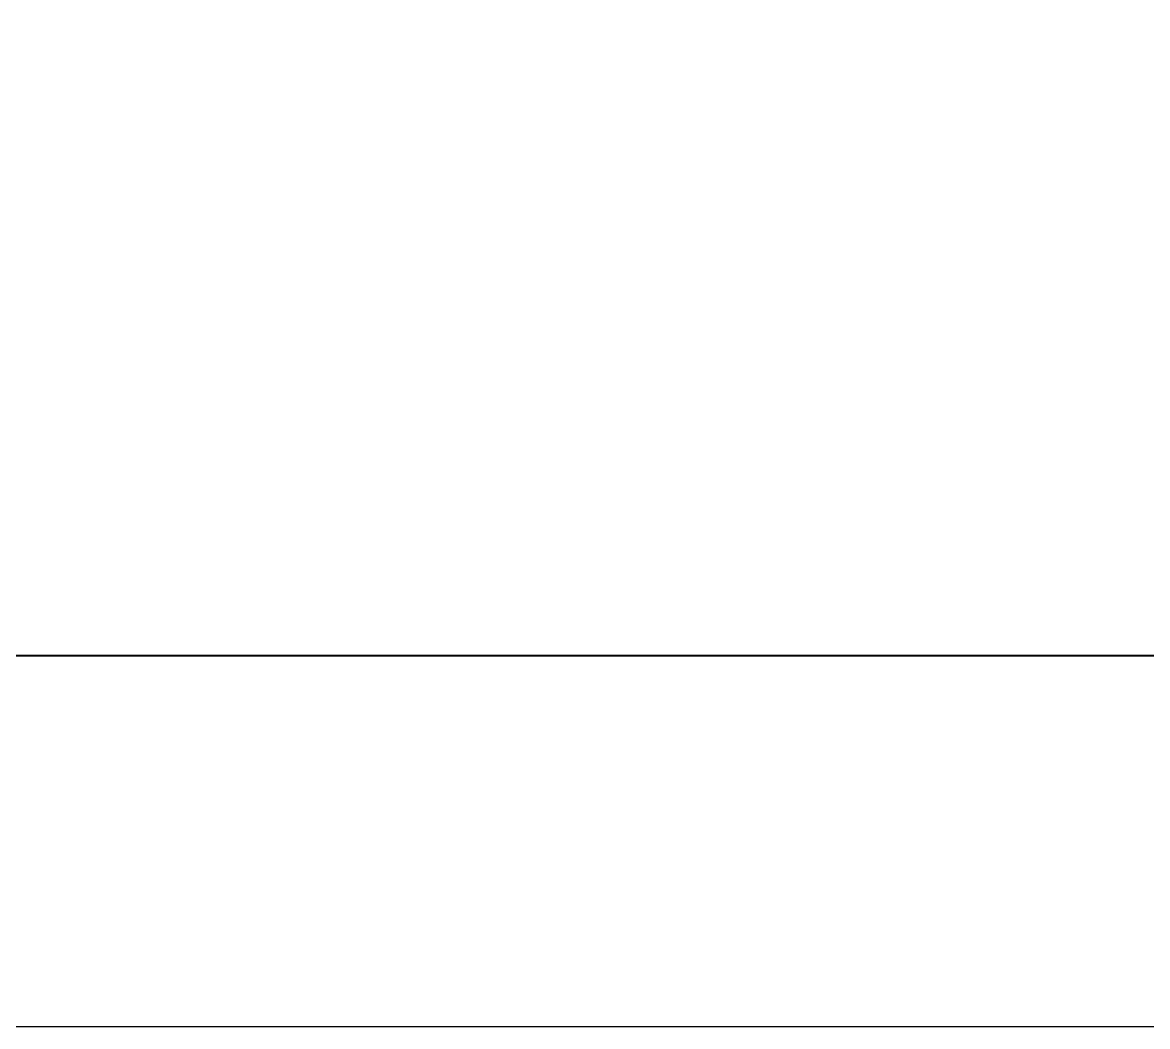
# Paper-space layout 'Layout1' of a CAD drawing. Header units: metres. Extents: x 2269 to 2509, y 667 to 906.
# Drawn here: x 2479.606 to 2482.641, y 798.218 to 800.925 of the extents above; entities that cross this region are included whole.
import ezdxf
from ezdxf.enums import TextEntityAlignment as Align

# ---------------------------------------------------------------- set-up
doc = ezdxf.new("R2010")
doc.units = ezdxf.units.M
doc.header["$LTSCALE"] = 10
doc.header["$MEASUREMENT"] = 0
for name, color, linetype in [('FORMATO', 5, 'Continuous'), ('P02 - SELO PADRÃO', 2, 'Continuous'), ('P06 - SELO-PADRÃO', 6, 'Continuous')]:
    doc.layers.add(name, color=color, linetype=linetype)
doc.styles.add('LEGENDA', font='romans.shx', dxfattribs={"height": 2.2})

# ---------------------------------------------------------------- blocks, each defined once
blk = doc.blocks.new('Formato A0 Principal')
at = {"layer": 'FORMATO', "color": 2}
blk.add_lwpolyline([(5849.884, 10377.649), (7038.884, 10377.649), (7038.884, 11218.649), (5849.884, 11218.649)], close=True, dxfattribs=at)
at = {"layer": 'FORMATO', "color": 6}
blk.add_lwpolyline([(5874.884, 10387.649), (7028.884, 10387.649), (7028.884, 11208.649), (5874.884, 11208.649)], close=True, dxfattribs=at)
blk = doc.blocks.new('SELO_PADRAO_BETIM')
blk.add_line((-17.5, 0), (0, 0))
at = {"layer": 'P06 - SELO-PADRÃO'}
blk.add_line((-17.5, -0.0003), (0, -0.0003), dxfattribs=at)
at = {"layer": 'P06 - SELO-PADRÃO', "color": 6}
blk.add_lwpolyline([(0, 0), (-17.5, 0), (-17.5, 5), (0, 5)], close=True, dxfattribs=at)
at = {"layer": 'P02 - SELO PADRÃO', "style": 'LEGENDA'}
for tag, p in [('LOGRADOURO_1', (-12.3194, 4.2391)), ('LOGRADOURO_2', (-12.3194, 3.7859)), ('LOGRADOURO_3', (-12.3194, 3.3776)), ('LOGRADOURO_4', (-12.3194, 3.003)), ('LOTE', (-12.3194, 2.143)), ('QUADRA', (-9.9444, 2.143)), ('BAIRRO', (-7.5694, 2.143)), ('MATRICULA', (-12.3194, 1.343)), ('USO', (-9.9444, 1.343)), ('FOLHA', (-3.6944, 1.343))]:
    blk.add_attdef(tag, p, '', height=0.22, dxfattribs=at)
blk.add_attdef('PA/ANO', (-0.2825, 2.5), '', height=0.22, rotation=90, dxfattribs=at)
blk.add_attdef('RESPONSAVEL', text='', height=0.22, dxfattribs=at).set_placement((-6.75, 0.1485), align=Align.CENTER)

psp = doc.layouts.get("Layout1")

# ---------------------------------------------------------------- block references
at = {"layer": 'FORMATO', "xscale": 0.1, "yscale": 0.1, "zscale": 0.1}
psp.add_blockref('Formato A0 Principal', (1792.4601, -239.5471), dxfattribs=at)
at = {"layer": 'P02 - SELO PADRÃO'}
psp.add_blockref('SELO_PADRAO_BETIM', (2495.3485, 799.2181), dxfattribs=at)

doc.saveas('drawing.dxf')
